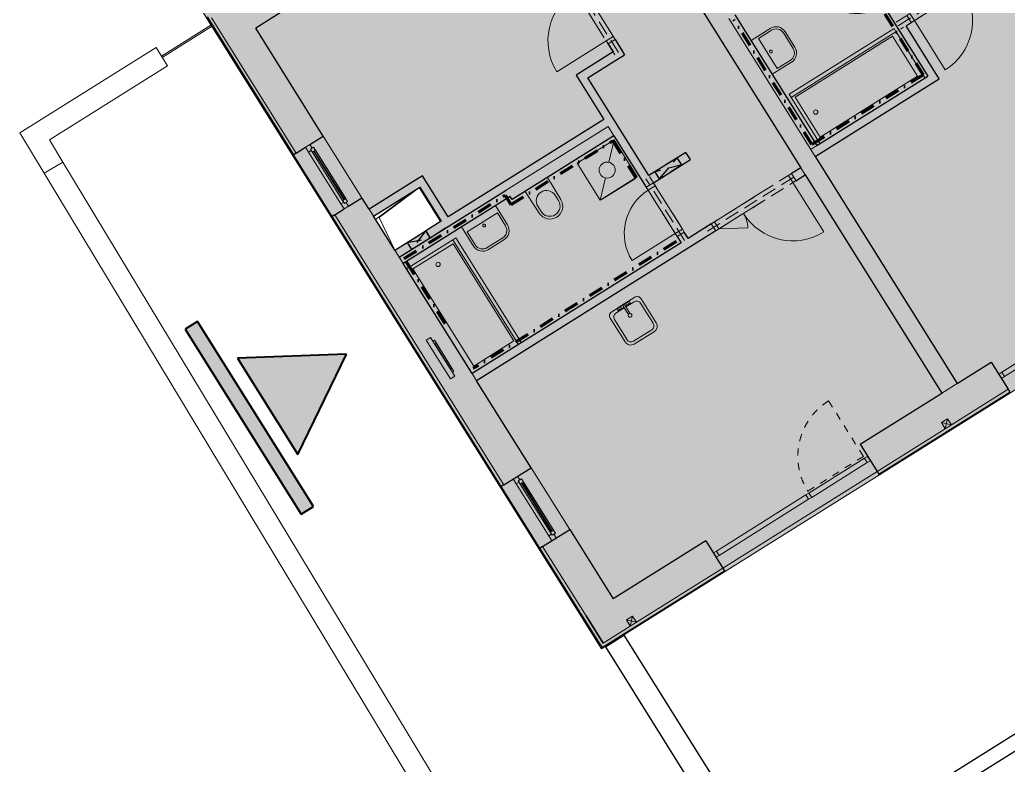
# Model space of a CAD drawing. Header units: millimetres. Extents: x -9129 to 220959, y -4760 to 72638.
# Drawn here: x 134407 to 147981, y 43446 to 53681 of the extents above; entities that cross this region are included whole.
import ezdxf

# ---------------------------------------------------------------- set-up
doc = ezdxf.new("R2010")
doc.units = ezdxf.units.MM
for name, pattern in [('HA_Dash_2mm-S1mm', [200, 100, -100]), ('HA_Dash_3mm-S1mm', [300, 200, -100]), ('HA_DashDot_2_2mm-S0_6mm', [1650, 750, -450, 0, -450]), ('HA_DashDot_4mm-S1mm', [400, 200, -100, 0, -100])]:
    doc.linetypes.add(name, pattern=pattern)
for name, color, linetype, lineweight in [('A-DETL-____-THIN', 9, 'Continuous', 9), ('A-DETL-____-WIDE', 9, 'Continuous', 40), ('A-DETL-GENF-OTLN', 9, 'Continuous', 9), ('A-DOOR-____-MCUT', 9, 'HA_DashDot_2_2mm-S0_6mm', 9), ('A-DOOR-____-OTLN', 9, 'Continuous', 9), ('A-DOOR-FRAM-MCUT', 9, 'Continuous', 9), ('A-FLOR-____-OTLN', 9, 'Continuous', 9), ('A-FLOR-HRAL-OTLN', 9, 'Continuous', 9), ('A-GENM-____-HDLN', 9, 'HA_Dash_3mm-S1mm', 9), ('A-GENM-____-MCUT', 9, 'HA_Dash_3mm-S1mm', 25), ('A-GENM-____-OTLN', 9, 'Continuous', 9), ('A-GLAZ-____-MCUT', 9, 'Continuous', 5), ('A-GLAZ-____-OTLN', 9, 'Continuous', 5), ('A-GLAZ-CURT-MCUT', 9, 'Continuous', 5), ('A-GLAZ-CURT-OTLN', 9, 'Continuous', 5), ('A-GLAZ-CWMG-MCUT', 9, 'Continuous', 5), ('A-GLAZ-CWMG-OTLN', 9, 'Continuous', 5), ('A-WALL-____-MCUT', 9, 'Continuous', 25), ('A-WALL-____-OTLN', 9, 'Continuous', 9), ('E-ELEC-FIXT-OTLN', 9, 'Continuous', 9), ('I-WALL-____-MCUT', 9, 'Continuous', 25), ('I-WALL-____-OTLN', 9, 'Continuous', 9), ('M-HVAC-DUCT-OTLN', 9, 'Continuous', 9), ('P-SANR-FIXT-OTLN', 9, 'Continuous', 9)]:
    doc.layers.add(name, color=color, linetype=linetype, lineweight=lineweight)

# ---------------------------------------------------------------- blocks, each defined once
blk = doc.blocks.new('HA_DR_Single_Swing_Solid - In_BJ_800x2100-2000414-schema POHLEDU D_140_6400')
at = {"layer": 'A-DOOR-____-MCUT'}
for p, q in [((-400, 57.5), (400, 57.5)), ((-400, -57.5), (400, -57.5))]:
    blk.add_line(p, q, dxfattribs=at)
at = {"layer": 'A-DOOR-____-OTLN', "lineweight": 5}
blk.add_line((400, 857.5), (400, 57.5), dxfattribs=at)
blk.add_arc((400, 57.5), 800, 90, 180, dxfattribs=at)
at = {"layer": 'A-DOOR-FRAM-MCUT'}
for p, q in [((-450, -57.5), (-450, 57.5)), ((-450, 57.5), (-400, 57.5)), ((-400, 57.5), (-400, -57.5)), ((400, 57.5), (450, 57.5)), ((400, -57.5), (400, 57.5)), ((450, 57.5), (450, -57.5)), ((-400, -57.5), (-450, -57.5)), ((450, -57.5), (400, -57.5))]:
    blk.add_line(p, q, dxfattribs=at)
blk = doc.blocks.new('HA_DR_Single_Swing_Solid - In_BJ_700x2100-2000418-schema POHLEDU D_140_6400')
at = {"layer": 'A-DOOR-____-MCUT'}
for p, q in [((-350, 57.5), (350, 57.5)), ((-350, -57.5), (350, -57.5))]:
    blk.add_line(p, q, dxfattribs=at)
at = {"layer": 'A-DOOR-____-OTLN', "lineweight": 5}
blk.add_line((350, 757.5), (350, 57.5), dxfattribs=at)
blk.add_arc((350, 57.5), 700, 90, 180, dxfattribs=at)
at = {"layer": 'A-DOOR-FRAM-MCUT'}
for p, q in [((-400, -57.5), (-400, 57.5)), ((-400, 57.5), (-350, 57.5)), ((-350, 57.5), (-350, -57.5)), ((350, 57.5), (400, 57.5)), ((350, -57.5), (350, 57.5)), ((400, 57.5), (400, -57.5)), ((-350, -57.5), (-400, -57.5)), ((400, -57.5), (350, -57.5))]:
    blk.add_line(p, q, dxfattribs=at)
blk = doc.blocks.new('HA_DR_Single_Swing_Solid - In_BJ_800x2100-2000412-schema POHLEDU D_140_6400')
at = {"layer": 'A-DOOR-____-MCUT'}
for p, q in [((-400, 57.5), (400, 57.5)), ((-400, -57.5), (400, -57.5))]:
    blk.add_line(p, q, dxfattribs=at)
at = {"layer": 'A-DOOR-____-OTLN', "lineweight": 5}
blk.add_line((400, -857.5), (400, -57.5), dxfattribs=at)
blk.add_arc((400, -57.5), 800, 180, 270, dxfattribs=at)
at = {"layer": 'A-DOOR-FRAM-MCUT'}
for p, q in [((-400, 57.5), (-450, 57.5)), ((-450, 57.5), (-450, -57.5)), ((-400, -57.5), (-400, 57.5)), ((450, 57.5), (400, 57.5)), ((400, 57.5), (400, -57.5)), ((450, -57.5), (450, 57.5)), ((-450, -57.5), (-400, -57.5)), ((400, -57.5), (450, -57.5))]:
    blk.add_line(p, q, dxfattribs=at)
blk = doc.blocks.new('HA_DR_Double_Swing_Solid - In_BJ_1200x2100_800-1652993-schema POHLEDU D_140_6400')
at = {"layer": 'A-DOOR-____-MCUT'}
for p, q in [((-600, 57.5), (600, 57.5)), ((-600, -57.5), (600, -57.5))]:
    blk.add_line(p, q, dxfattribs=at)
at = {"layer": 'A-DOOR-____-OTLN', "lineweight": 5}
for p, q in [((-253.6, -257.5), (-600, -57.5)), ((600, -857.5), (600, -57.5))]:
    blk.add_line(p, q, dxfattribs=at)
for centre, radius, start, end in [((-600, -57.5), 400, 330, 0), ((600, -57.5), 800, 180, 270)]:
    blk.add_arc(centre, radius, start, end, dxfattribs=at)
at = {"layer": 'A-DOOR-FRAM-MCUT'}
for p, q in [((-600, 57.5), (-650, 57.5)), ((-650, 57.5), (-650, -57.5)), ((-600, -57.5), (-600, 57.5)), ((650, 57.5), (600, 57.5)), ((600, 57.5), (600, -57.5)), ((650, -57.5), (650, 57.5)), ((-650, -57.5), (-600, -57.5)), ((600, -57.5), (650, -57.5))]:
    blk.add_line(p, q, dxfattribs=at)
blk = doc.blocks.new('HA_WD_SinglePanel - 1000x2100-1653868-schema POHLEDU D_140_6400')
at = {"layer": 'A-GLAZ-____-MCUT'}
for p, q in [((-420, 70), (-500, 70)), ((-500, 0), (-440, 0)), ((-440, -25), (-440, 25)), ((-440, 25), (-390, 25)), ((-420, 25), (-420, 70)), ((-390, 25), (-390, -25)), ((390, 5), (-390, 5)), ((390, -25), (390, 25)), ((390, 25), (440, 25)), ((500, 70), (420, 70)), ((420, 70), (420, 25)), ((440, 25), (440, -25)), ((440, 0), (500, 0)), ((-390, -25), (-440, -25)), ((390, -5), (-390, -5)), ((440, -25), (390, -25))]:
    blk.add_line(p, q, dxfattribs=at)
at = {"layer": 'A-GLAZ-____-OTLN'}
for p, q in [((440, 25), (-440, 25)), ((-440, -25), (-440, 25)), ((420, 70), (-420, 70)), ((390, 25), (-390, 25)), ((440, 25), (440, -25)), ((-440, -25), (440, -25)), ((390, -25), (-390, -25))]:
    blk.add_line(p, q, dxfattribs=at)
blk = doc.blocks.new('HA_WD_SinglePanel - 1000x1500-1653870-schema POHLEDU D_140_6400')
at = {"layer": 'A-GLAZ-____-MCUT'}
for p, q in [((-500, 70), (-500, 0)), ((-420, 70), (-500, 70)), ((-500, 0), (-440, 0)), ((-440, -25), (-440, 25)), ((-440, 25), (-390, 25)), ((-420, 25), (-420, 70)), ((-390, 25), (-390, -25)), ((390, 5), (-390, 5)), ((390, -25), (390, 25)), ((390, 25), (440, 25)), ((500, 70), (420, 70)), ((420, 70), (420, 25)), ((440, 25), (440, -25)), ((440, 0), (500, 0)), ((500, 0), (500, 70)), ((-390, -25), (-440, -25)), ((390, -5), (-390, -5)), ((440, -25), (390, -25))]:
    blk.add_line(p, q, dxfattribs=at)
at = {"layer": 'A-GLAZ-____-OTLN'}
for p, q in [((440, 25), (-440, 25)), ((-440, -25), (-440, 25)), ((420, 70), (-420, 70)), ((390, 25), (-390, 25)), ((440, 25), (440, -25)), ((-440, -25), (440, -25)), ((390, -25), (-390, -25))]:
    blk.add_line(p, q, dxfattribs=at)
blk = doc.blocks.new('HA_WD_SinglePanel - 625x1000-1653871-schema POHLEDU D_140_6400')
at = {"layer": 'A-GLAZ-____-MCUT'}
for p, q in [((-253, -25), (-253, 0)), ((-203, 0), (-203, -25)), ((202, -25), (202, 0)), ((252, 0), (252, -25)), ((-203, -25), (-253, -25)), ((202, -5), (-203, -5)), ((252, -25), (202, -25))]:
    blk.add_line(p, q, dxfattribs=at)
at = {"layer": 'A-GLAZ-____-OTLN'}
for p, q in [((-313, 70), (312, 70)), ((-313, 0), (-313, 70)), ((312, 0), (-313, 0)), ((-253, -25), (-253, 0)), ((252, 0), (252, -25)), ((312, 70), (312, 0)), ((-253, -25), (252, -25)), ((202, -25), (-203, -25))]:
    blk.add_line(p, q, dxfattribs=at)
blk = doc.blocks.new('ABMV_Bathtub_Generic - 800x1700-V99-schema POHLEDU D_140_6400')
at = {"layer": 'P-SANR-FIXT-OTLN'}
for p, q in [((50, 1700), (800, 1700)), ((50, 1700), (800, 1700)), ((75, 50), (75, 1625)), ((75, 1625), (725, 1625)), ((75, 1625), (725, 1625)), ((75, 50), (75, 1625)), ((725, 1625), (725, 50)), ((725, 1625), (725, 50)), ((800, 0), (50, 0)), ((800, 0), (50, 0)), ((725, 50), (75, 50)), ((725, 50), (75, 50))]:
    blk.add_line(p, q, dxfattribs=at)
blk.add_circle((400, 180), 30, dxfattribs=at)
blk = doc.blocks.new('ABMV_Bathtub_Generic - 800x1700-V100-schema POHLEDU D_140_6400')
at = {"layer": 'P-SANR-FIXT-OTLN'}
for p, q in [((75, 50), (75, 1625)), ((75, 1625), (725, 1625)), ((75, 1625), (725, 1625)), ((75, 50), (75, 1625)), ((725, 1625), (725, 50)), ((725, 1625), (725, 50)), ((800, 0), (50, 0)), ((800, 0), (50, 0)), ((725, 50), (75, 50)), ((725, 50), (75, 50))]:
    blk.add_line(p, q, dxfattribs=at)
blk.add_circle((400, 180), 30, dxfattribs=at)
blk = doc.blocks.new('ABMV_WashBasin_Generic - 550x460-1459494-schema POHLEDU D_140_6400')
at = {"layer": 'P-SANR-FIXT-OTLN'}
for p, q in [((250, 510), (0, 510)), ((0, 480), (250, 480)), ((-150, 360), (-150, 50)), ((-120, 150), (-120, 360)), ((370, 360), (370, 150)), ((400, 50), (400, 360)), ((370, 150), (-120, 150))]:
    blk.add_line(p, q, dxfattribs=at)
for centre, radius, start, end in [((0, 360), 150, 90, 180), ((0, 360), 120, 90, 180), ((250, 360), 150, 360, 90), ((250, 360), 120, 360, 90), ((125, 200), 20, 90, 270), ((125, 200), 20, 270, 90)]:
    blk.add_arc(centre, radius, start, end, dxfattribs=at)
blk = doc.blocks.new('ABMV_Toilet_WallHung - Default-1873337-schema POHLEDU D_140_6400')
at = {"layer": 'A-GENM-____-OTLN'}
for p, q in [((-50, 432), (-55, 75)), ((-16, 426), (-16, 340)), ((266, 340), (266, 426)), ((305, 75), (300, 432))]:
    blk.add_line(p, q, dxfattribs=at)
for centre, radius, start, end in [((125, 430), 175, 0.7323, 179.2677), ((125, 426), 141, 0, 180), ((125, 340), 141, 180, 360)]:
    blk.add_arc(centre, radius, start, end, dxfattribs=at)
blk = doc.blocks.new('R_bathroom_washing_machine - 600x600x900-1417143-schema POHLEDU D_140_6400')
at = {"layer": 'E-ELEC-FIXT-OTLN'}
for p, q in [((678, 597), (78, 597)), ((78, 597), (78, -3)), ((455, 374), (678, 597)), ((555, 602), (555, 597)), ((572, 602), (572, 597)), ((580, 602), (580, 602)), ((580, 602), (580, 602)), ((580, 602), (580, 602)), ((580, 602), (580, 602)), ((587, 597), (587, 602)), ((605, 597), (605, 602)), ((678, -3), (678, 597)), ((78, -3), (300, 219)), ((78, -3), (678, -3)), ((108, -3), (108, -8)), ((648, -8), (108, -8)), ((648, -8), (648, -3))]:
    blk.add_line(p, q, dxfattribs=at)
blk.add_circle((378, 297), 110, dxfattribs=at)
blk = doc.blocks.new('Skříňka se dřezem_ pravoúhlá - 500 x 440mm-1420560-schema POHLEDU D_140_6400')
at = {"layer": 'P-SANR-FIXT-OTLN'}
for p, q in [((202, 180), (-171, 180)), ((202, 180), (-171, 180)), ((92, 180), (-73, 180)), ((-73, 142), (3, 142)), ((3, 161), (3, 40)), ((28, 161), (28, 40)), ((28, 142), (92, 142)), ((-234, 117), (-234, -271)), ((-234, 117), (-234, -271)), ((-196, 69), (-196, -258)), ((3, 133), (-133, 133)), ((164, 133), (28, 133)), ((228, -258), (228, 69)), ((266, -276), (266, 117)), ((266, -276), (266, 117)), ((-145, -360), (181, -360)), ((-145, -360), (181, -360)), ((-133, -322), (164, -322))]:
    blk.add_line(p, q, dxfattribs=at)
for centre, radius, start, end in [((-171, 117), 63.5, 90, 180), ((-171, 117), 63.5, 90, 180), ((-73, 161), 19, 90, 270), ((-48, 161), 19, 360, 180), ((-48, 161), 19, 180, 0), ((16, 161), 12.7, 360, 180), ((66, 161), 19, 360, 180), ((66, 161), 19, 180, 360), ((92, 161), 19, 270, 90), ((202, 117), 63.5, 0, 90), ((202, 117), 63.5, 360, 90), ((-133, 69), 63.5, 90, 180), ((16, 3), 25.4, 360, 180), ((16, 3), 25.4, 180, 0), ((16, 40), 12.7, 180, 0), ((164, 69), 63.5, 0, 90), ((-145, -271), 88.9, 180, 270), ((-145, -271), 88.9, 180, 270), ((-133, -258), 63.5, 180, 270), ((164, -258), 63.5, 270, 0), ((181, -276), 84.4, 270, 0), ((181, -276), 84.4, 270, 0)]:
    blk.add_arc(centre, radius, start, end, dxfattribs=at)
blk = doc.blocks.new('HA_DR_Single_Swing_Solid - In_BJ_700x2100-2000416-schema POHLEDU D_140_6400')
at = {"layer": 'A-DOOR-____-MCUT'}
for p, q in [((-350, 57.5), (350, 57.5)), ((-350, -57.5), (350, -57.5))]:
    blk.add_line(p, q, dxfattribs=at)
at = {"layer": 'A-DOOR-____-OTLN', "lineweight": 5}
blk.add_line((350, -757.5), (350, -57.5), dxfattribs=at)
blk.add_arc((350, -57.5), 700, 180, 270, dxfattribs=at)
at = {"layer": 'A-DOOR-FRAM-MCUT'}
for p, q in [((-350, 57.5), (-400, 57.5)), ((-400, 57.5), (-400, -57.5)), ((-350, -57.5), (-350, 57.5)), ((400, 57.5), (350, 57.5)), ((350, 57.5), (350, -57.5)), ((400, -57.5), (400, 57.5)), ((-400, -57.5), (-350, -57.5)), ((350, -57.5), (400, -57.5))]:
    blk.add_line(p, q, dxfattribs=at)
blk = doc.blocks.new('Systémový panel - Sklo-2038694-schema POHLEDU D_140_6400')
at = {"layer": 'A-GLAZ-CURT-MCUT'}
for p, q in [((-725, 0), (725, 0)), ((-725, -70), (-725, 0)), ((725, -70), (-725, -70)), ((725, -70), (725, 0))]:
    blk.add_line(p, q, dxfattribs=at)
blk = doc.blocks.new('Obdélníková příčel - 50x70mm EXT-2038695-schema POHLEDU D_140_6400')
at = {"layer": 'A-GLAZ-CWMG-MCUT'}
for p, q in [((0, 70), (-50, 70)), ((-50, 70), (-50, 0)), ((-50, 0), (0, 0)), ((0, 70), (0, 0))]:
    blk.add_line(p, q, dxfattribs=at)
blk = doc.blocks.new('Obdélníková příčel - 50x70mm EXT-2038696-schema POHLEDU D_140_6400')
at = {"layer": 'A-GLAZ-CWMG-MCUT'}
for p, q in [((0, 70), (-50, 70)), ((-50, 70), (-50, 0)), ((-50, 0), (0, 0)), ((0, 70), (0, 0))]:
    blk.add_line(p, q, dxfattribs=at)
blk = doc.blocks.new('ABMV_CW_Single_Swing_Generic - Ex_Glass_SKLOPNE-2038697-schema POHLEDU D_140_6400')
at = {"layer": 'A-DOOR-____-OTLN', "linetype": 'HA_Dash_2mm-S1mm', "lineweight": 5}
for p in [(450, 930), (-450, 30)]:
    blk.add_line(p, (450, 30), dxfattribs=at)
blk.add_arc((450, 30), 900, 90, 180, dxfattribs=at)
blk = doc.blocks.new('Obdélníková příčel - 50x70mm EXT-1480163-schema POHLEDU D_140_6400')
at = {"layer": 'A-GLAZ-CWMG-OTLN'}
for p, q in [((-31448, 47661), (-32211, 47183)), ((-31411, 47601), (-32173, 47124))]:
    blk.add_line(p, q, dxfattribs=at)
blk = doc.blocks.new('Obdélníková příčel - 50x70mm EXT-2038693-schema POHLEDU D_140_6400')
at = {"layer": 'A-GLAZ-CWMG-MCUT'}
for p, q in [((25, 70), (-25, 70)), ((-25, 70), (-25, 0)), ((-25, 0), (25, 0)), ((25, 70), (25, 0))]:
    blk.add_line(p, q, dxfattribs=at)
blk = doc.blocks.new('Systémový panel - Sklo-1480324-schema POHLEDU D_140_6400')
at = {"layer": 'A-GLAZ-CURT-MCUT'}
for p, q in [((-725, 0), (725, 0)), ((-725, -70), (-725, 0)), ((725, -70), (-725, -70)), ((725, -70), (725, 0))]:
    blk.add_line(p, q, dxfattribs=at)
blk = doc.blocks.new('Obdélníková příčel - 50x70mm EXT-1479989-schema POHLEDU D_140_6400')
at = {"layer": 'A-GLAZ-CWMG-MCUT'}
for p, q in [((0, 70), (-50, 70)), ((-50, 70), (-50, 0)), ((-50, 0), (0, 0)), ((0, 70), (0, 0))]:
    blk.add_line(p, q, dxfattribs=at)
blk = doc.blocks.new('HA_GM_Shaft_Rectangle - Default-2017769-schema POHLEDU D_140_6400')
at = {"layer": 'A-DETL-GENF-OTLN'}
for p, q in [((55, -55), (750, 0)), ((0, -550), (55, -55))]:
    blk.add_line(p, q, dxfattribs=at)
at = {"layer": 'A-GENM-____-OTLN'}
for p, q in [((0, -550), (0, 0)), ((0, 0), (750, 0)), ((750, 0), (750, -550)), ((750, -550), (0, -550))]:
    blk.add_line(p, q, dxfattribs=at)
blk = doc.blocks.new('HA_GM_Tiling_LineBased - Generic Tiles-1678942-schema POHLEDU D_140_6400')
at = {"layer": 'A-GENM-____-OTLN', "linetype": 'HA_DashDot_4mm-S1mm', "lineweight": 80}
blk.add_line((50, -50), (3335, -50), dxfattribs=at)
blk = doc.blocks.new('HA_GM_Tiling_LineBased - Generic Tiles-1699753-schema POHLEDU D_140_6400')
at = {"layer": 'A-GENM-____-OTLN', "linetype": 'HA_DashDot_4mm-S1mm', "lineweight": 80}
blk.add_line((50, -50), (1110, -50), dxfattribs=at)
blk = doc.blocks.new('HA_GM_Tiling_LineBased - Generic Tiles-1681290-schema POHLEDU D_140_6400')
at = {"layer": 'A-GENM-____-OTLN', "linetype": 'HA_DashDot_4mm-S1mm', "lineweight": 80}
blk.add_line((50, -50), (1685, -50), dxfattribs=at)
blk = doc.blocks.new('HA_GM_Tiling_LineBased - Generic Tiles-1905534-schema POHLEDU D_140_6400')
at = {"layer": 'A-GENM-____-OTLN', "linetype": 'HA_DashDot_4mm-S1mm', "lineweight": 80}
blk.add_line((50, -50), (785, -50), dxfattribs=at)
blk = doc.blocks.new('HA_GM_Tiling_LineBased - Generic Tiles-1951463-schema POHLEDU D_140_6400')
at = {"layer": 'A-GENM-____-OTLN', "linetype": 'HA_DashDot_4mm-S1mm', "lineweight": 80}
blk.add_line((50, -50), (1040, -50), dxfattribs=at)
blk = doc.blocks.new('HA_GM_Tiling_LineBased - Generic Tiles-1951464-schema POHLEDU D_140_6400')
at = {"layer": 'A-GENM-____-OTLN', "linetype": 'HA_DashDot_4mm-S1mm', "lineweight": 80}
blk.add_line((50, -50), (1850, -50), dxfattribs=at)
blk = doc.blocks.new('HA_GM_Tiling_LineBased - Generic Tiles-1951465-schema POHLEDU D_140_6400')
at = {"layer": 'A-GENM-____-OTLN', "linetype": 'HA_DashDot_4mm-S1mm', "lineweight": 80}
blk.add_line((50, -50), (2070, -50), dxfattribs=at)
blk = doc.blocks.new('TB_Porotherm KP11_5_1000mm - TB_Porotherm KP11_5_1000mm-1834151-schema POHLEDU D_140_6400')
at = {"layer": 'A-GENM-____-HDLN'}
for p, q in [((-500, 57.5), (500, 57.5)), ((-500, 0), (500, 0)), ((500, -57.5), (-500, -57.5))]:
    blk.add_line(p, q, dxfattribs=at)
blk = doc.blocks.new('TB_Porotherm KP11_5_1250mm - TB_Porotherm KP11_5_1250mm-1840670-schema POHLEDU D_140_6400')
at = {"layer": 'A-GENM-____-HDLN'}
for p, q in [((-625, 57.5), (625, 57.5)), ((-625, 0), (625, 0)), ((625, -57.5), (-625, -57.5))]:
    blk.add_line(p, q, dxfattribs=at)
blk = doc.blocks.new('TB_Porotherm KP11_5_1500mm - TB_Porotherm KP11_5_1500mm-1841486-schema POHLEDU D_140_6400')
at = {"layer": 'A-GENM-____-HDLN'}
for p, q in [((-750, 57.5), (750, 57.5)), ((-750, 0), (750, 0)), ((750, -57.5), (-750, -57.5))]:
    blk.add_line(p, q, dxfattribs=at)
blk = doc.blocks.new('HA_GM_Tiling_LineBased - Generic Tiles-1905920-schema POHLEDU D_140_6400')
at = {"layer": 'A-GENM-____-OTLN', "linetype": 'HA_DashDot_4mm-S1mm', "lineweight": 80}
blk.add_line((-50, -50), (1600, -50), dxfattribs=at)
blk = doc.blocks.new('HA_GM_Tiling_LineBased - Generic Tiles-1905546-schema POHLEDU D_140_6400')
at = {"layer": 'A-GENM-____-OTLN', "linetype": 'HA_DashDot_4mm-S1mm', "lineweight": 80}
blk.add_line((50, -50), (200, -50), dxfattribs=at)
blk = doc.blocks.new('HA_GM_Opening_Rectangle_WallBased - Default-1930727-schema POHLEDU D_140_6400')
at = {"layer": 'A-GENM-____-MCUT'}
for p, q in [((305, 57.5), (-55, -57.5)), ((-55, 57.5), (305, -57.5)), ((-55, 57.5), (-55, -57.5)), ((-55, 57.5), (305, 57.5)), ((305, 57.5), (305, -57.5)), ((-55, -57.5), (305, -57.5))]:
    blk.add_line(p, q, dxfattribs=at)
blk = doc.blocks.new('HA_GM_Opening_Rectangle_WallBased - Default-2029740-schema POHLEDU D_140_6400')
at = {"layer": 'A-GENM-____-MCUT'}
for p, q in [((275, 58), (-25, -58)), ((-25, 58), (275, -58)), ((-25, 58), (-25, -58)), ((-25, 58), (275, 58)), ((275, 58), (275, -58)), ((-25, -58), (275, -58))]:
    blk.add_line(p, q, dxfattribs=at)
blk = doc.blocks.new('185-01_OBJEKT D_Central_rvt-5-schema POHLEDU D_140_6400')
at = {"layer": 'A-FLOR-____-OTLN'}
blk.add_line((-33394, 46152), (-31275, 47479), dxfattribs=at)
at = {"layer": 'A-WALL-____-MCUT'}
for p, q in [((-36432, 55684), (-39809, 53568)), ((-40477, 53722), (-39291, 51828)), ((-38880, 52085), (-39809, 53568)), ((-39066, 51969), (-38880, 52085)), ((-39253, 51852), (-39126, 51931)), ((-39253, 51852), (-39291, 51828)), ((-38536, 51121), (-38349, 51238)), ((-38251, 51081), (-38349, 51238)), ((-38722, 51004), (-38595, 51084)), ((-38722, 51004), (-38760, 50980)), ((-36438, 47273), (-38760, 50980)), ((-37898, 50518), (-38190, 50984)), ((-36836, 48823), (-37784, 50335)), ((-30174, 48689), (-29708, 48981)), ((-29708, 48981), (-29474, 48608)), ((-36027, 47530), (-36775, 48725)), ((-29474, 48608), (-29451, 48570)), ((-31509, 47853), (-30386, 48556)), ((-31251, 47442), (-29451, 48570)), ((-31509, 47853), (-31275, 47480)), ((-36400, 47297), (-36027, 47530)), ((-31275, 47480), (-31251, 47442)), ((-36400, 47297), (-36438, 47273)), ((-35869, 46449), (-35496, 46683)), ((-35496, 46683), (-34899, 45729)), ((-35869, 46449), (-35907, 46425)), ((-35076, 45099), (-35907, 46425)), ((-33628, 46526), (-34899, 45729)), ((-33628, 46526), (-33394, 46153)), ((-33394, 46153), (-33370, 46114)), ((-35052, 45061), (-33370, 46114)), ((-35272, 45496), (-35038, 45123)), ((-35038, 45123), (-35272, 45496)), ((-35076, 45099), (-35052, 45061))]:
    blk.add_line(p, q, dxfattribs=at)
at = {"layer": 'A-WALL-____-MCUT', "lineweight": 9}
for p, q in [((-40415, 53708), (-39253, 51852)), ((-39253, 51852), (-40415, 53708)), ((-32186, 51901), (-33311, 53697)), ((-33311, 53697), (-32186, 51901)), ((-36367, 51341), (-34968, 52217)), ((-34968, 52217), (-36367, 51341)), ((-34889, 52090), (-34968, 52217)), ((-32186, 51901), (-32101, 51954)), ((-32186, 51901), (-32125, 51803)), ((-32262, 51552), (-32324, 51649)), ((-38251, 51081), (-38190, 50984)), ((-38722, 51004), (-36400, 47297)), ((-36400, 47297), (-38722, 51004)), ((-37898, 50518), (-37837, 50420)), ((-37784, 50335), (-37837, 50420)), ((-36775, 48725), (-36836, 48823)), ((-30386, 48556), (-30174, 48689)), ((-30254, 48119), (-29474, 48608)), ((-29474, 48608), (-30254, 48119)), ((-31275, 47480), (-30339, 48066)), ((-30339, 48066), (-31275, 47480)), ((-35869, 46449), (-35272, 45496)), ((-35272, 45496), (-35869, 46449)), ((-34581, 45409), (-33394, 46153)), ((-33394, 46153), (-34581, 45409)), ((-35038, 45123), (-34665, 45356)), ((-34665, 45356), (-35038, 45123))]:
    blk.add_line(p, q, dxfattribs=at)
at = {"layer": 'A-WALL-____-OTLN'}
for p, q in [((-38880, 52085), (-38349, 51238)), ((-38760, 50980), (-39291, 51828)), ((-36027, 47530), (-35496, 46683)), ((-35907, 46425), (-36438, 47273))]:
    blk.add_line(p, q, dxfattribs=at)
at = {"layer": 'I-WALL-____-MCUT'}
for p, q in [((-34035, 54382), (-32324, 51649)), ((-31159, 53830), (-30580, 52906)), ((-33227, 53750), (-32101, 51954)), ((-30878, 53599), (-30806, 53644)), ((-30421, 52870), (-30878, 53599)), ((-34969, 53349), (-34900, 53239)), ((-34872, 53410), (-34742, 53202)), ((-34900, 53239), (-35409, 52920)), ((-35250, 52884), (-34839, 53141)), ((-34839, 53141), (-34742, 53202)), ((-35409, 52920), (-35348, 52823)), ((-35348, 52823), (-35029, 52314)), ((-34409, 51541), (-35250, 52884)), ((-32125, 51803), (-30519, 52809)), ((-32101, 51954), (-30580, 52906)), ((-30519, 52809), (-30421, 52870)), ((-35029, 52314), (-37165, 50977)), ((-34889, 52090), (-36287, 51214)), ((-34889, 52090), (-34445, 51382)), ((-33900, 51859), (-34409, 51541)), ((-33839, 51762), (-33900, 51859)), ((-34348, 51443), (-33839, 51762)), ((-32125, 51803), (-30174, 48689)), ((-32324, 51649), (-32451, 51570)), ((-37615, 51479), (-38251, 51081)), ((-37518, 51540), (-37615, 51479)), ((-37165, 50977), (-37518, 51540)), ((-32390, 51472), (-32262, 51552)), ((-32262, 51552), (-30386, 48556)), ((-38190, 50984), (-37554, 51382)), ((-37837, 50420), (-36367, 51341)), ((-37554, 51382), (-37262, 50916)), ((-37201, 50818), (-36367, 51341)), ((-36313, 51256), (-37784, 50335)), ((-36287, 51214), (-36313, 51256)), ((-37262, 50916), (-37474, 50783)), ((-37474, 50783), (-37413, 50685)), ((-37201, 50818), (-37413, 50685)), ((-33491, 50782), (-36775, 48725)), ((-33552, 50880), (-33870, 50680)), ((-34021, 50704), (-33968, 50619)), ((-33870, 50680), (-33923, 50765)), ((-37898, 50518), (-37729, 50624)), ((-37837, 50420), (-37667, 50526)), ((-37729, 50624), (-37667, 50526)), ((-33968, 50619), (-36836, 48823))]:
    blk.add_line(p, q, dxfattribs=at)
at = {"layer": 'I-WALL-____-OTLN'}
for p, q in [((-32483, 52658), (-31043, 53561)), ((-31016, 53518), (-32457, 52616)), ((-31043, 53561), (-31016, 53518)), ((-32483, 52658), (-32457, 52616)), ((-37729, 50624), (-37474, 50783)), ((-37103, 50661), (-37061, 50688)), ((-36201, 49221), (-37103, 50661)), ((-37061, 50688), (-36158, 49247))]:
    blk.add_line(p, q, dxfattribs=at)
at = {"layer": 'M-HVAC-DUCT-OTLN', "lineweight": 5}
for p, q in [((-30392, 48151), (-30307, 48204)), ((-30339, 48066), (-30307, 48204)), ((-30307, 48204), (-30254, 48119)), ((-30392, 48151), (-30254, 48119)), ((-30339, 48066), (-30392, 48151)), ((-30254, 48119), (-30339, 48066)), ((-34718, 45441), (-34633, 45494)), ((-34665, 45356), (-34633, 45494)), ((-34633, 45494), (-34580, 45409)), ((-34718, 45441), (-34580, 45409)), ((-34665, 45356), (-34718, 45441)), ((-34580, 45409), (-34665, 45356))]:
    blk.add_line(p, q, dxfattribs=at)
at = {"layer": 'A-DOOR-____-OTLN', "lineweight": 9}
for name, p, rotation in [('HA_DR_Single_Swing_Solid - In_BJ_700x2100-2000418-schema POHLEDU D_140_6400', (-31322, 54200), 122.0611111111111), ('HA_DR_Single_Swing_Solid - In_BJ_800x2100-2000412-schema POHLEDU D_140_6400', (-35159, 53761), 302.061111111111), ('HA_DR_Single_Swing_Solid - In_BJ_800x2100-2000414-schema POHLEDU D_140_6400', (-30455, 53932), 212.0611111111112), ('HA_DR_Double_Swing_Solid - In_BJ_1200x2100_800-1652993-schema POHLEDU D_140_6400', (-32971, 51176), 32.06111111111117), ('HA_DR_Single_Swing_Solid - In_BJ_700x2100-2000416-schema POHLEDU D_140_6400', (-34184, 51074), 302.0611111111103), ('ABMV_CW_Single_Swing_Generic - Ex_Glass_SKLOPNE-2038697-schema POHLEDU D_140_6400', (-31829, 47422), 32.06111111111168)]:
    blk.add_blockref(name, p, dxfattribs=dict(at, rotation=rotation))
at = {"layer": 'A-GENM-____-OTLN', "lineweight": 9}
for name, p, rotation in [('TB_Porotherm KP11_5_1250mm - TB_Porotherm KP11_5_1250mm-1840670-schema POHLEDU D_140_6400', (-35159, 53761), 122.0611111111112), ('TB_Porotherm KP11_5_1250mm - TB_Porotherm KP11_5_1250mm-1840670-schema POHLEDU D_140_6400', (-30455, 53932), 32.06111111111186), ('HA_GM_Tiling_LineBased - Generic Tiles-1951463-schema POHLEDU D_140_6400', (-31154, 53833), 302.061111111111), ('HA_GM_Tiling_LineBased - Generic Tiles-1951465-schema POHLEDU D_140_6400', (-32186, 51901), 122.061111111111), ('HA_GM_Tiling_LineBased - Generic Tiles-1951464-schema POHLEDU D_140_6400', (-30576, 52909), 212.0611111111108), ('HA_GM_Tiling_LineBased - Generic Tiles-1905920-schema POHLEDU D_140_6400', (-36287, 51214), 32.06111111111093), ('HA_GM_Tiling_LineBased - Generic Tiles-1905534-schema POHLEDU D_140_6400', (-34889, 52090), 302.061111111111), ('HA_GM_Opening_Rectangle_WallBased - Default-1930727-schema POHLEDU D_140_6400', (-34035, 51707), 212.061111111111), ('TB_Porotherm KP11_5_1500mm - TB_Porotherm KP11_5_1500mm-1841486-schema POHLEDU D_140_6400', (-32971, 51176), 32.06111111111186), ('TB_Porotherm KP11_5_1000mm - TB_Porotherm KP11_5_1000mm-1834151-schema POHLEDU D_140_6400', (-34184, 51074), 122.0611111111112), ('HA_GM_Shaft_Rectangle - Default-2017769-schema POHLEDU D_140_6400', (-38190, 50984), 32.06111111111057), ('HA_GM_Tiling_LineBased - Generic Tiles-1681290-schema POHLEDU D_140_6400', (-37837, 50420), 32.06111111111093), ('HA_GM_Tiling_LineBased - Generic Tiles-1905546-schema POHLEDU D_140_6400', (-36367, 51341), 302.061111111111), ('HA_GM_Opening_Rectangle_WallBased - Default-2029740-schema POHLEDU D_140_6400', (-37677, 50588), 32.0611111111112), ('HA_GM_Tiling_LineBased - Generic Tiles-1678942-schema POHLEDU D_140_6400', (-33968, 50619), 212.0611111111109), ('HA_GM_Tiling_LineBased - Generic Tiles-1699753-schema POHLEDU D_140_6400', (-37221, 49437), 122.061111111111)]:
    blk.add_blockref(name, p, dxfattribs=dict(at, rotation=rotation))
at = {"layer": 'A-GLAZ-____-OTLN', "lineweight": 9, "rotation": 122.0611111111111}
for name, p in [('HA_WD_SinglePanel - 1000x1500-1653870-schema POHLEDU D_140_6400', (-38801, 51545)), ('HA_WD_SinglePanel - 625x1000-1653871-schema POHLEDU D_140_6400', (-37242, 49055)), ('HA_WD_SinglePanel - 1000x2100-1653868-schema POHLEDU D_140_6400', (-35948, 46990))]:
    blk.add_blockref(name, p, dxfattribs=at)
at = {"layer": 'A-GLAZ-CURT-OTLN', "lineweight": 9, "rotation": 32.06111111111168}
for name, p in [('Systémový panel - Sklo-1480324-schema POHLEDU D_140_6400', (-28948, 49227)), ('Systémový panel - Sklo-2038694-schema POHLEDU D_140_6400', (-32867, 46772))]:
    blk.add_blockref(name, p, dxfattribs=at)
at = {"layer": 'A-GLAZ-CWMG-OTLN', "lineweight": 9, "rotation": 212.0611111111117}
for name, p in [('Obdélníková příčel - 50x70mm EXT-1479989-schema POHLEDU D_140_6400', (-29605, 48815)), ('Obdélníková příčel - 50x70mm EXT-2038696-schema POHLEDU D_140_6400', (-33524, 46360))]:
    blk.add_blockref(name, p, dxfattribs=at)
at = {"layer": 'A-GLAZ-CWMG-OTLN', "lineweight": 9}
blk.add_blockref('Obdélníková příčel - 50x70mm EXT-1480163-schema POHLEDU D_140_6400', (0, 0), dxfattribs=at)
at = {"layer": 'A-GLAZ-CWMG-OTLN', "lineweight": 9, "extrusion": (0, 0, -1), "rotation": 147.9388888888883}
for name, p in [('Obdélníková příčel - 50x70mm EXT-2038695-schema POHLEDU D_140_6400', (31405, 47687)), ('Obdélníková příčel - 50x70mm EXT-2038693-schema POHLEDU D_140_6400', (32232, 47170))]:
    blk.add_blockref(name, p, dxfattribs=at)
at = {"layer": 'E-ELEC-FIXT-OTLN', "lineweight": 9, "rotation": 32.0611111111109}
blk.add_blockref('R_bathroom_washing_machine - 600x600x900-1417143-schema POHLEDU D_140_6400', (-35145, 51166), dxfattribs=at)
at = {"layer": 'P-SANR-FIXT-OTLN', "lineweight": 9}
for name, p, rotation in [('ABMV_WashBasin_Generic - 550x460-1459494-schema POHLEDU D_140_6400', (-32969, 53245), 302.061111111111), ('ABMV_Bathtub_Generic - 800x1700-V99-schema POHLEDU D_140_6400', (-32483, 52658), 302.0611111111115), ('ABMV_Toilet_WallHung - Default-1873337-schema POHLEDU D_140_6400', (-35890, 51551), 212.0611111111112), ('ABMV_WashBasin_Generic - 550x460-1459494-schema POHLEDU D_140_6400', (-36671, 51092), 212.0611111111112), ('ABMV_Bathtub_Generic - 800x1700-V100-schema POHLEDU D_140_6400', (-37061, 50688), 212.0611111111107), ('Skříňka se dřezem_ pravoúhlá - 500 x 440mm-1420560-schema POHLEDU D_140_6400', (-34679, 49611), 32.06111111111105)]:
    blk.add_blockref(name, p, dxfattribs=dict(at, rotation=rotation))
blk = doc.blocks.new('HA_GM_Shaft_Rectangle - Default-2321906-schema POHLEDU D_140_6400')
at = {"layer": 'A-DETL-GENF-OTLN'}
blk.add_line((110, -57), (792, -4), dxfattribs=at)
at = {"layer": 'A-GENM-____-OTLN'}
blk.add_line((850, -4), (850, -554), dxfattribs=at)
blk = doc.blocks.new('Railing - Railing-1833573-schema POHLEDU D_140_6400')
at = {"layer": 'A-FLOR-HRAL-OTLN'}
for p, q in [((-40424, 53607), (-41102, 53182)), ((-41092, 53165), (-40414, 53590)), ((-40424, 53607), (-40414, 53590)), ((-41092, 53165), (-41102, 53182))]:
    blk.add_line(p, q, dxfattribs=at)

msp = doc.modelspace()

# ---------------------------------------------------------------- hatches: boundary and pattern name
at = {"layer": 'A-DETL-GENF-OTLN'}
h = msp.add_hatch(color=7, dxfattribs=at)
h.paths.add_polyline_path([(142397, 45043), (166213, 59956), (159599, 70504), (135792, 55591), (142386, 45061)])
h.paths.add_polyline_path([(139558, 50518), (139266, 50984), (139901, 51382), (140193, 50916), (139572, 50526)])
h.paths.add_polyline_path([(144083, 53795), (143765, 54303), (144146, 54542), (144465, 54034), (144094, 53801)])
h.paths.add_polyline_path([(144562, 54095), (144244, 54603), (144485, 54754), (144804, 54246), (144648, 54148)])
h.paths.add_polyline_path([(150220, 57656), (149909, 58152), (150418, 58470), (150728, 57974), (150329, 57725)])
h.paths.add_polyline_path([(146059, 57941), (145678, 58551), (147482, 59681), (147864, 59071), (146115, 57976)])
h.paths.add_polyline_path([(150940, 58107), (150630, 58603), (151138, 58921), (151449, 58426), (151001, 58145)])
h.paths.add_polyline_path([(149729, 60239), (149591, 60459), (152760, 62445), (152898, 62224), (150080, 60459)])
h.paths.add_polyline_path([(156880, 61810), (156562, 62319), (156803, 62470), (157122, 61961), (156941, 61848)])
h.paths.add_polyline_path([(157219, 62022), (156901, 62531), (157282, 62770), (157601, 62261), (157360, 62111)])
h.paths.add_polyline_path([(152653, 62109), (152709, 62126), (152748, 62169), (152761, 62226), (152744, 62282), (152702, 62321), (152645, 62334), (152589, 62317), (152550, 62275), (152537, 62218), (152554, 62162), (152596, 62122), (152624, 62112)])
h.paths.add_polyline_path([(152652, 62142), (152612, 62151), (152581, 62179), (152570, 62224), (152578, 62259), (152607, 62290), (152646, 62302), (152687, 62292), (152717, 62264), (152729, 62224), (152720, 62184), (152692, 62154), (152653, 62142)])
h.paths.add_polyline_path([(161897, 64492), (161578, 65001), (162214, 65399), (162533, 64890), (162153, 64652)])
h = msp.add_hatch(color=161, dxfattribs=at)
h.paths.add_polyline_path([(138270, 46891), (138439, 46997), (136847, 49540), (136677, 49433), (138203, 46997)])
h.paths.add_polyline_path([(138227, 47712), (138896, 49091), (137397, 49037), (137444, 48963)])

# ---------------------------------------------------------------- linework, layer by layer
at = {"layer": 'A-DETL-____-THIN'}
for p, q in [((142397, 45043), (166213, 59956)), ((135789, 55595), (142397, 45043))]:
    msp.add_line(p, q, dxfattribs=at)
at = {"layer": 'A-DETL-____-WIDE'}
for p, q in [((136847, 49540), (136677, 49433)), ((136677, 49433), (138270, 46891)), ((138439, 46997), (136847, 49540)), ((138896, 49091), (137397, 49037)), ((137397, 49037), (138227, 47712)), ((138227, 47712), (138896, 49091)), ((138270, 46891), (138439, 46997))]:
    msp.add_line(p, q, dxfattribs=at)
at = {"layer": 'A-FLOR-____-OTLN'}
for p, q in [((146181, 47480), (144062, 46152)), ((142442, 45085), (142450, 45072))]:
    msp.add_line(p, q, dxfattribs=at)
at = {"layer": 'A-WALL-____-MCUT'}
for p, q in [((144825, 41845), (159381, 50961)), ((144931, 41675), (159487, 50792)), ((142450, 45072), (142704, 45231)), ((142704, 45231), (144825, 41845)), ((142450, 45072), (145718, 39855))]:
    msp.add_line(p, q, dxfattribs=at)
at = {"layer": 'A-WALL-____-OTLN'}
for p, q in [((134407, 52129), (136279, 53301)), ((136438, 53047), (136279, 53301)), ((136438, 53047), (134816, 52031)), ((134741, 51574), (134407, 52129)), ((134816, 52031), (134998, 51728)), ((134741, 51574), (134998, 51728)), ((134741, 51574), (134998, 51728)), ((134998, 51728), (141868, 40354)), ((141613, 40195), (134741, 51574))]:
    msp.add_line(p, q, dxfattribs=at)

# ---------------------------------------------------------------- block references
at = {"color": 50, "lineweight": 5}
msp.add_blockref('185-01_OBJEKT D_Central_rvt-5-schema POHLEDU D_140_6400', (177456, 0), dxfattribs=at)
at = {"layer": 'A-FLOR-HRAL-OTLN'}
msp.add_blockref('Railing - Railing-1833573-schema POHLEDU D_140_6400', (177456, 0), dxfattribs=at)
at = {"layer": 'A-GENM-____-OTLN', "lineweight": 5, "rotation": 32.06124947745553}
msp.add_blockref('HA_GM_Shaft_Rectangle - Default-2321906-schema POHLEDU D_140_6400', (139170, 50929), dxfattribs=at)

doc.saveas('drawing.dxf')
